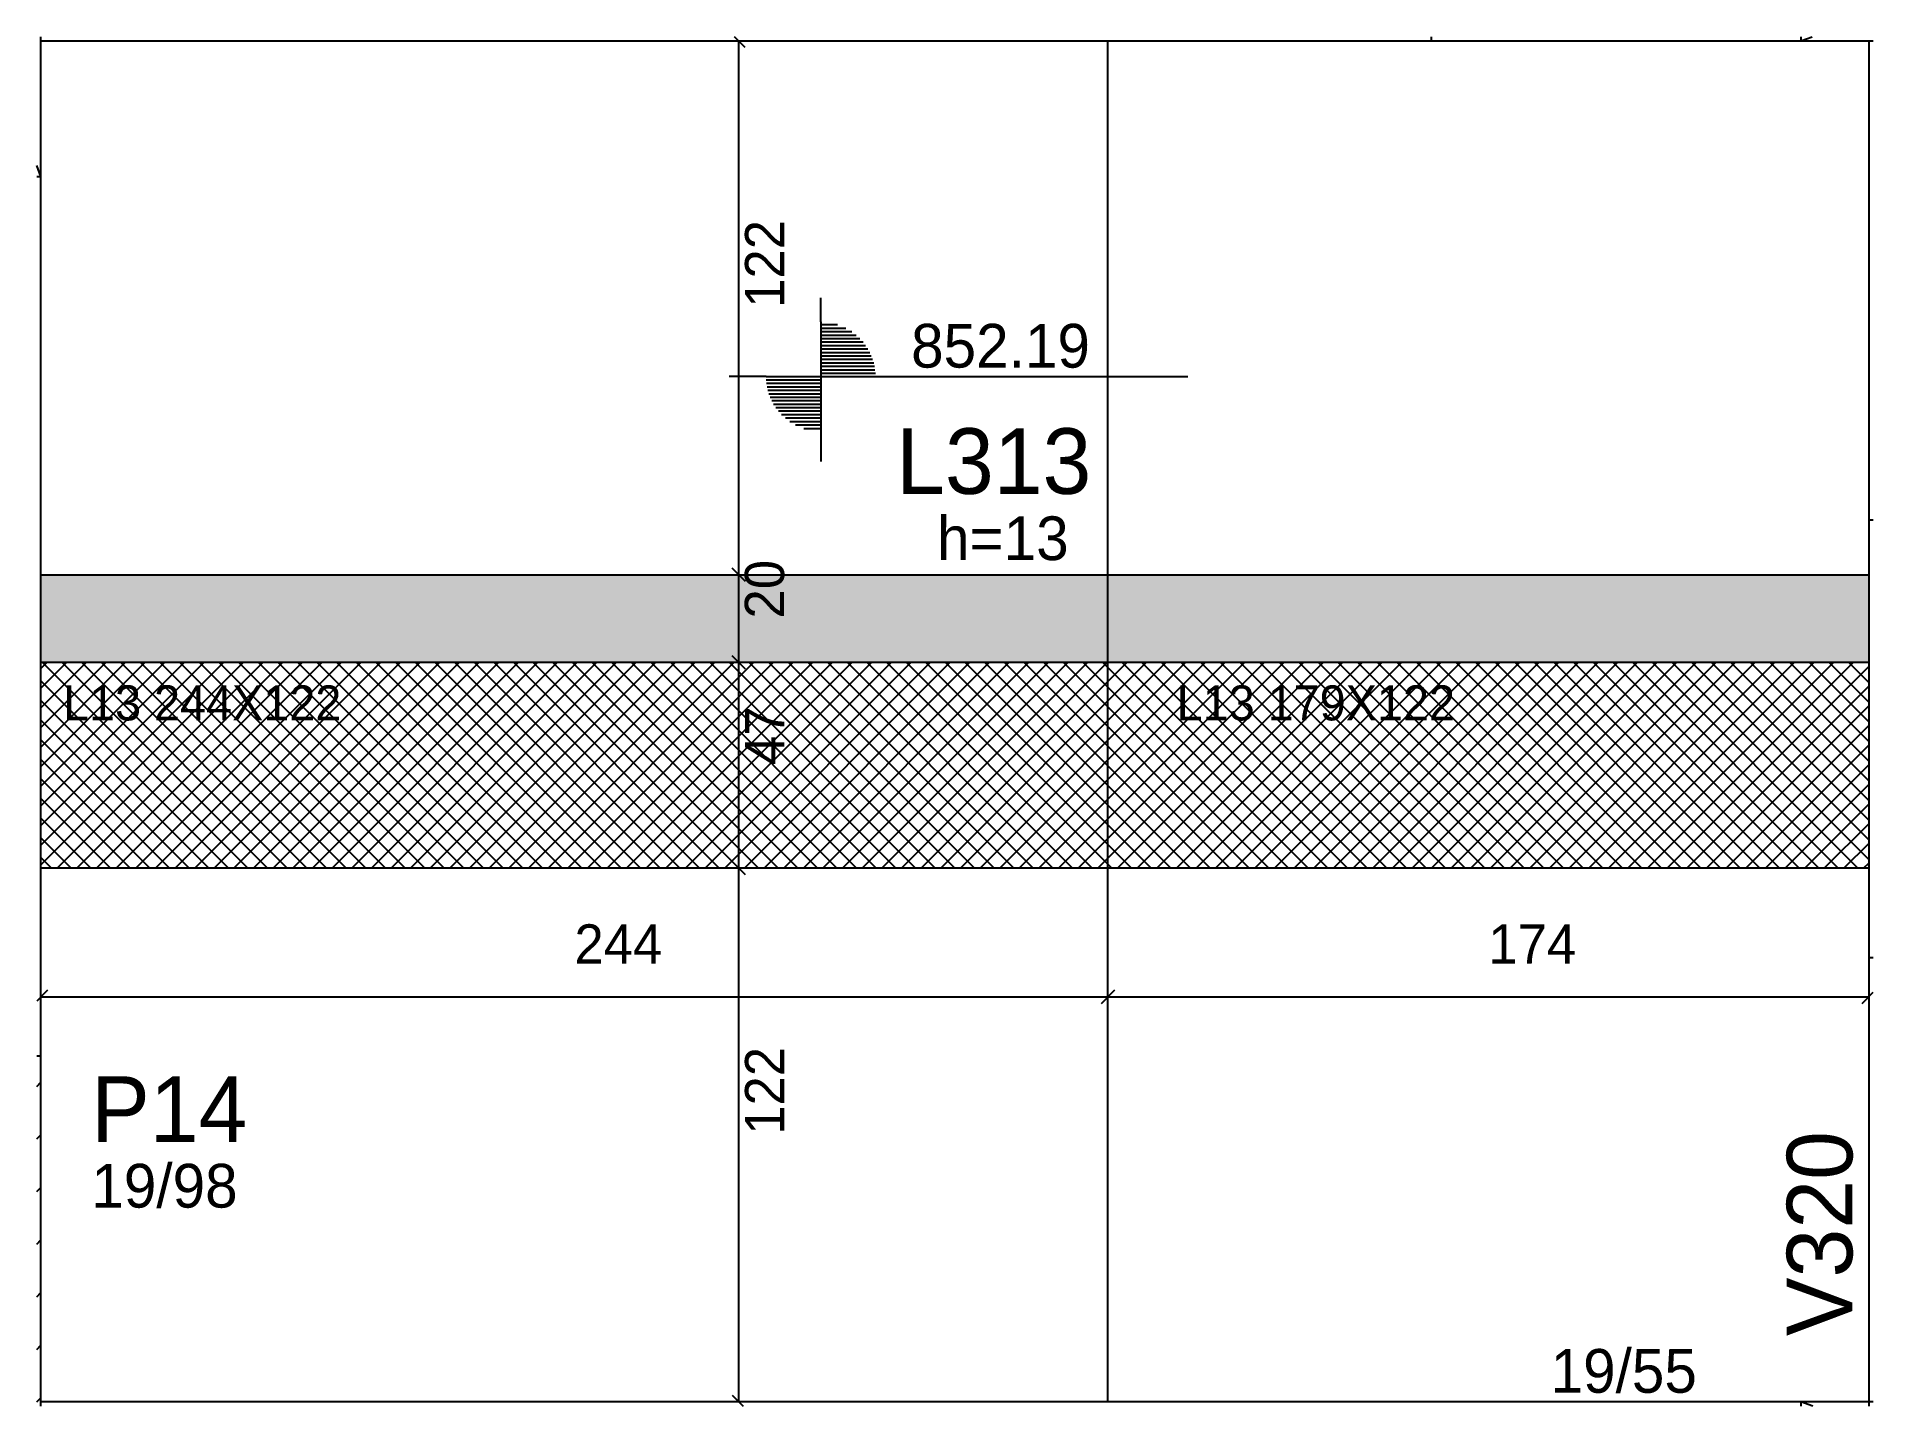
# Model space of a CAD drawing. Header units: metres. Extents: x 4477 to 4897, y 2280 to 2593.
import ezdxf

# ---------------------------------------------------------------- set-up
doc = ezdxf.new("R2010")
doc.units = ezdxf.units.M
for name, color, linetype in [('1', 7, 'Continuous'), ('3', 7, 'Continuous'), ('4', 7, 'Continuous'), ('7', 7, 'Continuous'), ('9', 7, 'Continuous'), ('AUX00', 7, 'Continuous'), ('Hachura', 7, 'Continuous'), ('Painéis', 7, 'Continuous')]:
    doc.layers.add(name, color=color, linetype=linetype)

msp = doc.modelspace()

# ---------------------------------------------------------------- hatches: boundary and pattern name
at = {"layer": '9'}
h = msp.add_hatch(color=7, dxfattribs=at)
h.dxf.hatch_style = 1
h.paths.add_polyline_path([(4478.07, 2280.94), (4478.07, 2280.94), (4478.07, 2405.94), (4478.07, 2405.94), (4478.07, 2280.94)])
at = {"layer": 'Hachura'}
h = msp.add_hatch(color=7, dxfattribs=at)
h.dxf.hatch_style = 1
h.paths.add_polyline_path([(4478.07, 2449.94), (4896.07, 2449.94), (4896.07, 2469.94), (4478.07, 2469.94), (4478.07, 2449.94)])
h = msp.add_hatch(dxfattribs=at)
h.set_pattern_fill('ANSI37')
h.paths.add_polyline_path([(4896.07, 2449.94), (4478.07, 2449.94), (4478.07, 2402.94), (4896.07, 2402.94), (4896.07, 2449.94)])

# ---------------------------------------------------------------- linework, layer by layer
at = {"layer": '1', "color": 1, "lineweight": 25}
for p, q in [((4880.57, 2591.94), (4883.1, 2592.9)), ((4478.07, 2560.94), (4477.1, 2563.48)), ((4883.3, 2279.9), (4880.57, 2280.94))]:
    msp.add_line(p, q, dxfattribs=at)
at = {"layer": '3', "color": 3, "lineweight": 25}
for p, q in [((4796.07, 2591.94), (4796.07, 2592.9)), ((4656.4, 2527.72), (4656.4, 2533.22)), ((4656.4, 2527.72), (4656.4, 2502.72)), ((4656.4, 2527.11), (4660.25, 2527.11)), ((4656.4, 2526.32), (4662.15, 2526.32)), ((4656.4, 2525.52), (4663.48, 2525.52)), ((4656.4, 2524.73), (4664.51, 2524.73)), ((4656.4, 2523.94), (4665.36, 2523.94)), ((4656.4, 2523.15), (4666.07, 2523.15)), ((4656.4, 2522.35), (4666.67, 2522.35)), ((4656.4, 2521.56), (4667.18, 2521.56)), ((4656.4, 2520.77), (4667.6, 2520.77)), ((4656.4, 2519.97), (4667.96, 2519.97)), ((4656.4, 2519.18), (4668.26, 2519.18)), ((4656.4, 2518.39), (4668.5, 2518.39)), ((4656.4, 2517.6), (4668.68, 2517.6)), ((4656.4, 2516.8), (4668.8, 2516.8)), ((4656.4, 2516.01), (4668.9, 2516.01)), ((4643.9, 2515.22), (4635.48, 2515.22)), ((4643.9, 2515.22), (4668.9, 2515.22)), ((4656.4, 2514.42), (4643.9, 2514.42)), ((4656.4, 2513.63), (4644.01, 2513.63)), ((4656.4, 2512.84), (4644.13, 2512.84)), ((4656.4, 2512.05), (4644.31, 2512.05)), ((4668.9, 2515.22), (4740.33, 2515.22)), ((4656.4, 2511.25), (4644.55, 2511.25)), ((4656.4, 2510.46), (4644.84, 2510.46)), ((4656.4, 2509.67), (4645.2, 2509.67)), ((4656.4, 2508.87), (4645.63, 2508.87)), ((4656.4, 2508.08), (4646.14, 2508.08)), ((4656.4, 2507.29), (4646.74, 2507.29)), ((4656.4, 2506.5), (4647.45, 2506.5)), ((4656.4, 2505.7), (4648.3, 2505.7)), ((4656.4, 2504.91), (4649.33, 2504.91)), ((4656.4, 2504.12), (4650.66, 2504.12)), ((4656.4, 2503.32), (4652.56, 2503.32)), ((4656.4, 2502.72), (4656.4, 2495.85)), ((4477.1, 2353), (4478.07, 2353.97)), ((4477.1, 2340.98), (4478.07, 2341.95)), ((4477.1, 2328.96), (4478.07, 2329.93)), ((4477.1, 2316.94), (4478.07, 2317.91)), ((4477.1, 2304.92), (4478.07, 2305.89)), ((4477.1, 2292.9), (4478.07, 2293.87)), ((4477.1, 2280.88), (4478.07, 2281.85))]:
    msp.add_line(p, q, dxfattribs=at)
for points in [[(4478.07, 2591.94), (4896.07, 2591.94)], [(4478.07, 2359.94), (4478.07, 2591.94)], [(4896.07, 2591.94), (4896.07, 2482.44)], [(4896.07, 2382.44), (4896.07, 2279.9)], [(4896.07, 2280.94), (4478.07, 2280.94)]]:
    msp.add_lwpolyline(points, dxfattribs=at)
at = {"layer": '7', "color": 7, "lineweight": 25}
for points in [[(4478.07, 2560.94), (4478.07, 2592.9)], [(4880.57, 2592.9), (4880.57, 2591.94)], [(4880.57, 2591.94), (4897.1, 2591.94)], [(4477.1, 2560.94), (4478.07, 2560.94)], [(4897.1, 2482.44), (4896.07, 2482.44)], [(4896.07, 2482.44), (4896.07, 2382.44)], [(4896.07, 2382.44), (4897.1, 2382.44)], [(4478.07, 2359.94), (4477.1, 2359.94)], [(4478.07, 2279.9), (4478.07, 2359.94)], [(4897.1, 2280.94), (4880.57, 2280.94)], [(4880.57, 2280.94), (4880.57, 2279.9)]]:
    msp.add_lwpolyline(points, dxfattribs=at)
at = {"layer": 'Painéis', "color": 0, "lineweight": 25}
for p, q in [((4639.12, 2590.44), (4636.66, 2592.9)), ((4636.12, 2471.44), (4639.12, 2468.44)), ((4639.12, 2468.44), (4636.12, 2471.44)), ((4636.12, 2451.44), (4639.12, 2448.44)), ((4639.12, 2448.44), (4636.12, 2451.44)), ((4636.12, 2404.44), (4639.12, 2401.44)), ((4639.12, 2401.44), (4636.12, 2404.44)), ((4479.57, 2374.98), (4477.1, 2372.51)), ((4720.57, 2371.98), (4723.57, 2374.98)), ((4723.57, 2374.98), (4720.57, 2371.98)), ((4894.57, 2371.98), (4897.1, 2374.51)), ((4636.12, 2282.44), (4638.66, 2279.9))]:
    msp.add_line(p, q, dxfattribs=at)
at = {"layer": 'Painéis', "color": 4, "lineweight": 25}
for p, q in [((4637.62, 2591.94), (4637.62, 2469.94)), ((4637.62, 2469.94), (4637.62, 2449.94)), ((4637.62, 2449.94), (4637.62, 2402.94)), ((4637.62, 2402.94), (4637.62, 2280.94)), ((4478.07, 2373.48), (4722.07, 2373.48)), ((4722.07, 2373.48), (4896.07, 2373.48))]:
    msp.add_line(p, q, dxfattribs=at)
at = {"layer": 'Painéis', "color": 200, "lineweight": 25}
for p, q in [((4722.07, 2280.94), (4722.07, 2591.94)), ((4478.07, 2469.94), (4896.07, 2469.94)), ((4478.07, 2449.94), (4896.07, 2449.94)), ((4478.07, 2402.94), (4896.07, 2402.94))]:
    msp.add_line(p, q, dxfattribs=at)

# ---------------------------------------------------------------- texts
at = {"layer": '3', "color": 3, "lineweight": 25}
for s, p in [('852.19', (4677.06, 2517.28)), ('h=13', (4682.98, 2473.28)), ('19/98', (4489.58, 2325.3)), ('19/55', (4823.3, 2282.98))]:
    msp.add_text(s, height=10, dxfattribs=at).set_placement(p)
at = {"layer": '4', "color": 4, "lineweight": 25}
for s, p in [('L313', (4673.65, 2488.42)), ('P14', (4489.58, 2340.3))]:
    msp.add_text(s, height=15, dxfattribs=at).set_placement(p)
msp.add_text('V320', height=15, rotation=90, dxfattribs=at).set_placement((4892.32, 2295.94))
at = {"layer": 'AUX00', "color": 7, "lineweight": 25}
for s, p in [('L13^J244X122', (4483.11, 2436.65)), ('L13^J179X122', (4737.79, 2436.65))]:
    msp.add_text(s, height=8, dxfattribs=at).set_placement(p)
at = {"layer": 'Painéis', "color": 240, "lineweight": 25}
for s, p in [('122', (4648.07, 2530.94)), ('20', (4648.03, 2459.94)), ('47', (4648.06, 2426.44)), ('122', (4648.07, 2341.94))]:
    msp.add_text(s, height=9, rotation=90, dxfattribs=at).set_placement(p)
for s, p in [('244', (4600.07, 2381.04)), ('174', (4809.07, 2381.04))]:
    msp.add_text(s, height=9, dxfattribs=at).set_placement(p)

doc.saveas('drawing.dxf')
